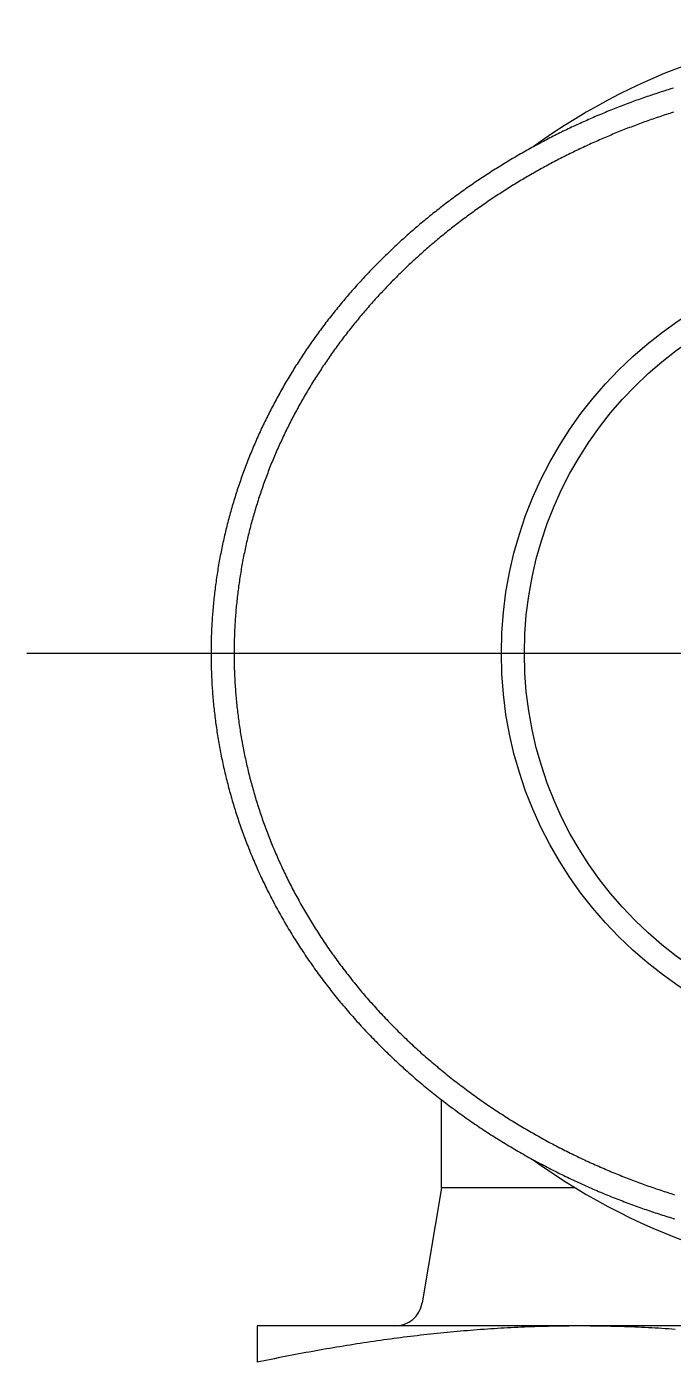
# Model space of a CAD drawing. Extents: x -15.1 to 60.3, y -18.2 to 46.6.
# Drawn here: x 41.34 to 48.36, y 30.11 to 44.6 of the extents above; entities that cross this region are included whole.
import ezdxf

# ---------------------------------------------------------------- set-up
doc = ezdxf.new("R2010")
doc.units = 0
doc.linetypes.add('CENTER', pattern=[50.8, 31.75, -6.35, 6.35, -6.35])
doc.layers.get('0').update_dxf_attribs({"linetype": 'CONTINUOUS'})
doc.layers.add('CENTER', color=1, linetype='CENTER')

msp = doc.modelspace()

# ---------------------------------------------------------------- linework, layer by layer
at = {"color": 7, "linetype": 'CONTINUOUS'}
for p, q in [((45.841866, 32), (45.841866, 32.955186)), ((45.841866, 32), (45.633646, 30.75068)), ((47.292218, 32), (45.841866, 32)), ((57.841866, 30.5), (43.841866, 30.5)), ((43.841866, 30.5), (43.841866, 30.105855))]:
    msp.add_line(p, q, dxfattribs=at)
at = {"color": 7}
for points in [[(48.3603, 43.9339, 0), (48.3411, 43.928, 0), (48.3219, 43.9221, 0), (48.3028, 43.9162, 0), (48.2836, 43.9102, 0), (48.2645, 43.9041, 0), (48.2453, 43.898, 0), (48.2262, 43.8919, 0), (48.2071, 43.8857, 0), (48.188, 43.8795, 0), (48.169, 43.8732, 0), (48.1499, 43.8669, 0), (48.1309, 43.8605, 0), (48.1118, 43.8541, 0), (48.0928, 43.8476, 0), (48.0738, 43.8411, 0), (48.0549, 43.8345, 0), (48.0359, 43.8279, 0), (48.0169, 43.8213, 0), (47.998, 43.8146, 0), (47.9791, 43.8078, 0), (47.9602, 43.8011, 0), (47.9413, 43.7942, 0), (47.9224, 43.7873, 0), (47.9035, 43.7804, 0), (47.8847, 43.7734, 0), (47.8659, 43.7664, 0), (47.8471, 43.7593, 0), (47.8283, 43.7522, 0), (47.8095, 43.745, 0), (47.7907, 43.7378, 0), (47.772, 43.7306, 0), (47.7533, 43.7233, 0), (47.7346, 43.7159, 0), (47.7159, 43.7085, 0), (47.6972, 43.7011, 0), (47.6785, 43.6936, 0), (47.6599, 43.686, 0), (47.6413, 43.6784, 0), (47.6227, 43.6708, 0), (47.6041, 43.6631, 0), (47.5855, 43.6554, 0), (47.567, 43.6476, 0), (47.5484, 43.6398, 0), (47.5299, 43.6319, 0), (47.5114, 43.624, 0), (47.493, 43.616, 0), (47.4745, 43.608, 0), (47.4561, 43.6, 0), (47.4376, 43.5919, 0), (47.4192, 43.5837, 0), (47.4009, 43.5755, 0), (47.3825, 43.5673, 0), (47.3642, 43.559, 0), (47.3458, 43.5506, 0), (47.3275, 43.5423, 0), (47.3093, 43.5338, 0), (47.291, 43.5253, 0), (47.2727, 43.5168, 0), (47.2545, 43.5082, 0), (47.2363, 43.4996, 0), (47.2181, 43.491, 0), (47.2, 43.4822, 0), (47.1818, 43.4735, 0), (47.1637, 43.4647, 0), (47.1456, 43.4558, 0), (47.1275, 43.4469, 0), (47.1095, 43.438, 0), (47.0915, 43.429, 0), (47.0734, 43.4199, 0), (47.0555, 43.4108, 0), (47.0375, 43.4017, 0), (47.0195, 43.3925, 0), (47.0016, 43.3833, 0), (46.9837, 43.374, 0), (46.9658, 43.3647, 0), (46.948, 43.3553, 0), (46.9301, 43.3459, 0), (46.9123, 43.3364, 0), (46.8945, 43.3269, 0), (46.8768, 43.3173, 0), (46.859, 43.3077, 0), (46.8413, 43.2981, 0), (46.8236, 43.2884, 0), (46.8059, 43.2786, 0), (46.7883, 43.2688, 0), (46.7706, 43.259, 0), (46.753, 43.2491, 0), (46.7354, 43.2391, 0), (46.7179, 43.2292, 0), (46.7004, 43.2191, 0), (46.6829, 43.209, 0), (46.6654, 43.1989, 0), (46.6479, 43.1887, 0), (46.6305, 43.1785, 0), (46.6131, 43.1683, 0), (46.5957, 43.1579, 0), (46.5784, 43.1476, 0), (46.561, 43.1372, 0), (46.5437, 43.1267, 0), (46.5265, 43.1162, 0), (46.5092, 43.1057, 0), (46.492, 43.0951, 0), (46.4748, 43.0844, 0), (46.4577, 43.0738, 0), (46.4405, 43.063, 0), (46.4234, 43.0523, 0), (46.4064, 43.0414, 0), (46.3893, 43.0306, 0), (46.3723, 43.0196, 0), (46.3553, 43.0087, 0), (46.3383, 42.9977, 0), (46.3214, 42.9866, 0), (46.3045, 42.9755, 0), (46.2876, 42.9644, 0), (46.2708, 42.9532, 0), (46.254, 42.9419, 0), (46.2372, 42.9307, 0), (46.2204, 42.9193, 0), (46.2037, 42.908, 0), (46.187, 42.8965, 0), (46.1703, 42.8851, 0), (46.1537, 42.8736, 0), (46.1371, 42.862, 0), (46.1205, 42.8504, 0), (46.104, 42.8388, 0), (46.0875, 42.8271, 0), (46.071, 42.8153, 0), (46.0546, 42.8036, 0), (46.0382, 42.7917, 0), (46.0218, 42.7799, 0), (46.0054, 42.7679, 0), (45.9891, 42.756, 0), (45.9729, 42.744, 0), (45.9566, 42.7319, 0), (45.9404, 42.7198, 0), (45.9242, 42.7077, 0), (45.9081, 42.6955, 0), (45.8919, 42.6833, 0), (45.8759, 42.671, 0), (45.8598, 42.6587, 0), (45.8438, 42.6463, 0), (45.8278, 42.6339, 0), (45.8119, 42.6214, 0), (45.796, 42.6089, 0), (45.7801, 42.5964, 0), (45.7643, 42.5838, 0), (45.7485, 42.5712, 0), (45.7327, 42.5585, 0), (45.717, 42.5458, 0), (45.7013, 42.533, 0), (45.6856, 42.5202, 0), (45.67, 42.5073, 0), (45.6544, 42.4944, 0), (45.6389, 42.4815, 0), (45.6233, 42.4685, 0), (45.6079, 42.4555, 0), (45.5924, 42.4424, 0), (45.577, 42.4293, 0), (45.5617, 42.4161, 0), (45.5463, 42.4029, 0), (45.531, 42.3897, 0), (45.5158, 42.3764, 0), (45.5006, 42.363, 0), (45.4854, 42.3497, 0), (45.4703, 42.3362, 0), (45.4552, 42.3228, 0), (45.4401, 42.3093, 0), (45.4251, 42.2957, 0), (45.4101, 42.2821, 0), (45.3952, 42.2685, 0), (45.3803, 42.2548, 0), (45.3654, 42.2411, 0), (45.3506, 42.2273, 0), (45.3358, 42.2135, 0), (45.3211, 42.1996, 0), (45.3064, 42.1857, 0), (45.2917, 42.1718, 0), (45.2771, 42.1578, 0), (45.2625, 42.1438, 0), (45.248, 42.1297, 0), (45.2335, 42.1156, 0), (45.219, 42.1015, 0), (45.2046, 42.0873, 0), (45.1902, 42.073, 0), (45.1759, 42.0587, 0), (45.1616, 42.0444, 0), (45.1473, 42.03, 0), (45.1331, 42.0156, 0), (45.119, 42.0012, 0), (45.1049, 41.9867, 0), (45.0908, 41.9722, 0), (45.0767, 41.9576, 0), (45.0627, 41.943, 0), (45.0488, 41.9283, 0), (45.0349, 41.9136, 0), (45.021, 41.8989, 0), (45.0072, 41.8841, 0), (44.9934, 41.8693, 0), (44.9797, 41.8544, 0), (44.966, 41.8395, 0), (44.9524, 41.8245, 0), (44.9388, 41.8095, 0), (44.9252, 41.7945, 0), (44.9117, 41.7794, 0), (44.8982, 41.7643, 0), (44.8848, 41.7491, 0), (44.8714, 41.7339, 0), (44.8581, 41.7187, 0), (44.8448, 41.7034, 0), (44.8316, 41.6881, 0), (44.8184, 41.6727, 0), (44.8052, 41.6573, 0), (44.7921, 41.6419, 0), (44.7791, 41.6264, 0), (44.7661, 41.6109, 0), (44.7531, 41.5953, 0), (44.7402, 41.5797, 0), (44.7273, 41.564, 0), (44.7145, 41.5483, 0), (44.7017, 41.5326, 0), (44.689, 41.5168, 0), (44.6763, 41.501, 0), (44.6637, 41.4852, 0), (44.6511, 41.4693, 0), (44.6386, 41.4533, 0), (44.6261, 41.4374, 0), (44.6137, 41.4213, 0), (44.6013, 41.4053, 0), (44.5889, 41.3892, 0), (44.5766, 41.373, 0), (44.5644, 41.3569, 0), (44.5522, 41.3407, 0), (44.5401, 41.3244, 0), (44.528, 41.3081, 0), (44.5159, 41.2918, 0), (44.5039, 41.2754, 0), (44.492, 41.259, 0), (44.4801, 41.2425, 0), (44.4682, 41.226, 0), (44.4564, 41.2094, 0), (44.4447, 41.1929, 0), (44.433, 41.1762, 0), (44.4213, 41.1596, 0), (44.4098, 41.1429, 0), (44.3982, 41.1261, 0), (44.3867, 41.1093, 0), (44.3753, 41.0925, 0), (44.3639, 41.0756, 0), (44.3525, 41.0587, 0), (44.3413, 41.0418, 0), (44.33, 41.0248, 0), (44.3189, 41.0078, 0), (44.3077, 40.9907, 0), (44.2967, 40.9736, 0), (44.2856, 40.9565, 0), (44.2747, 40.9393, 0), (44.2638, 40.9221, 0), (44.2529, 40.9049, 0), (44.2421, 40.8876, 0), (44.2313, 40.8703, 0), (44.2207, 40.8529, 0), (44.21, 40.8355, 0), (44.1994, 40.8181, 0), (44.1889, 40.8006, 0), (44.1784, 40.7831, 0), (44.168, 40.7655, 0), (44.1576, 40.748, 0), (44.1473, 40.7303, 0), (44.1371, 40.7127, 0), (44.1269, 40.695, 0), (44.1168, 40.6773, 0), (44.1067, 40.6595, 0), (44.0967, 40.6417, 0), (44.0867, 40.6239, 0), (44.0768, 40.606, 0), (44.0669, 40.5881, 0), (44.0572, 40.5702, 0), (44.0474, 40.5522, 0), (44.0377, 40.5342, 0), (44.0281, 40.5162, 0), (44.0186, 40.4981, 0), (44.0091, 40.48, 0), (43.9996, 40.4619, 0), (43.9903, 40.4437, 0), (43.9809, 40.4255, 0), (43.9717, 40.4073, 0), (43.9625, 40.389, 0), (43.9534, 40.3707, 0), (43.9443, 40.3523, 0), (43.9353, 40.334, 0), (43.9263, 40.3156, 0), (43.9174, 40.2971, 0), (43.9086, 40.2787, 0), (43.8998, 40.2602, 0), (43.8911, 40.2416, 0), (43.8825, 40.2231, 0), (43.8739, 40.2045, 0), (43.8654, 40.1858, 0), (43.8569, 40.1672, 0), (43.8485, 40.1485, 0), (43.8402, 40.1298, 0), (43.8319, 40.111, 0), (43.8237, 40.0923, 0), (43.8156, 40.0735, 0), (43.8075, 40.0546, 0), (43.7995, 40.0358, 0), (43.7916, 40.0169, 0), (43.7837, 39.9979, 0), (43.7759, 39.979, 0), (43.7681, 39.96, 0), (43.7604, 39.941, 0), (43.7528, 39.922, 0), (43.7453, 39.9029, 0), (43.7378, 39.8838, 0), (43.7304, 39.8647, 0), (43.723, 39.8456, 0), (43.7157, 39.8264, 0), (43.7085, 39.8072, 0), (43.7013, 39.788, 0), (43.6942, 39.7688, 0), (43.6872, 39.7495, 0), (43.6803, 39.7302, 0), (43.6734, 39.7109, 0), (43.6666, 39.6916, 0), (43.6598, 39.6722, 0), (43.6531, 39.6529, 0), (43.6465, 39.6334, 0), (43.6399, 39.614, 0), (43.6335, 39.5946, 0), (43.627, 39.5751, 0), (43.6207, 39.5556, 0), (43.6144, 39.5361, 0), (43.6082, 39.5165, 0), (43.6021, 39.497, 0), (43.596, 39.4774, 0), (43.59, 39.4578, 0), (43.5841, 39.4382, 0), (43.5782, 39.4185, 0), (43.5724, 39.3989, 0), (43.5667, 39.3792, 0), (43.561, 39.3595, 0), (43.5554, 39.3398, 0), (43.5499, 39.32, 0), (43.5444, 39.3003, 0), (43.5391, 39.2805, 0), (43.5338, 39.2607, 0), (43.5285, 39.2409, 0), (43.5233, 39.2211, 0), (43.5183, 39.2012, 0), (43.5132, 39.1814, 0), (43.5083, 39.1615, 0), (43.5034, 39.1416, 0), (43.4986, 39.1217, 0), (43.4938, 39.1017, 0), (43.4892, 39.0818, 0), (43.4846, 39.0618, 0), (43.48, 39.0418, 0), (43.4756, 39.0219, 0), (43.4712, 39.0018, 0), (43.4669, 38.9818, 0), (43.4626, 38.9618, 0), (43.4585, 38.9417, 0), (43.4544, 38.9217, 0), (43.4504, 38.9016, 0), (43.4464, 38.8815, 0), (43.4425, 38.8614, 0), (43.4387, 38.8413, 0), (43.435, 38.8212, 0), (43.4313, 38.8011, 0), (43.4278, 38.7809, 0), (43.4243, 38.7608, 0), (43.4208, 38.7406, 0), (43.4174, 38.7204, 0), (43.4142, 38.7002, 0), (43.4109, 38.68, 0), (43.4078, 38.6598, 0), (43.4047, 38.6396, 0), (43.4017, 38.6194, 0), (43.3988, 38.5991, 0), (43.3959, 38.5789, 0), (43.3932, 38.5586, 0), (43.3904, 38.5384, 0), (43.3878, 38.5181, 0), (43.3852, 38.4978, 0), (43.3828, 38.4775, 0), (43.3803, 38.4572, 0), (43.378, 38.4369, 0), (43.3757, 38.4166, 0), (43.3735, 38.3963, 0), (43.3714, 38.376, 0), (43.3694, 38.3556, 0), (43.3674, 38.3353, 0), (43.3655, 38.315, 0), (43.3637, 38.2946, 0), (43.3619, 38.2743, 0), (43.3602, 38.2539, 0), (43.3586, 38.2335, 0), (43.3571, 38.2132, 0), (43.3556, 38.1928, 0), (43.3542, 38.1724, 0), (43.3529, 38.152, 0), (43.3517, 38.1317, 0), (43.3505, 38.1113, 0), (43.3494, 38.0909, 0), (43.3484, 38.0705, 0), (43.3475, 38.0501, 0), (43.3466, 38.0297, 0), (43.3458, 38.0093, 0), (43.3451, 37.9889, 0), (43.3444, 37.9685, 0), (43.3438, 37.948, 0), (43.3433, 37.9276, 0), (43.3429, 37.9072, 0), (43.3426, 37.8868, 0), (43.3423, 37.8664, 0), (43.3421, 37.846, 0), (43.3419, 37.8255, 0), (43.3419, 37.8051, 0), (43.3419, 37.7847, 0), (43.342, 37.7643, 0), (43.3421, 37.7439, 0), (43.3424, 37.7235, 0), (43.3427, 37.703, 0), (43.3431, 37.6826, 0), (43.3436, 37.6622, 0), (43.3441, 37.6418, 0), (43.3447, 37.6214, 0), (43.3454, 37.601, 0), (43.3461, 37.5806, 0), (43.347, 37.5602, 0), (43.3479, 37.5398, 0), (43.3489, 37.5194, 0), (43.3499, 37.4989, 0), (43.351, 37.4785, 0), (43.3522, 37.4581, 0), (43.3535, 37.4377, 0), (43.3549, 37.4173, 0), (43.3563, 37.3969, 0), (43.3578, 37.3765, 0), (43.3594, 37.3561, 0), (43.361, 37.3358, 0), (43.3627, 37.3154, 0), (43.3645, 37.295, 0), (43.3664, 37.2746, 0), (43.3683, 37.2542, 0), (43.3704, 37.2338, 0), (43.3724, 37.2135, 0), (43.3746, 37.1931, 0), (43.3769, 37.1727, 0), (43.3792, 37.1523, 0), (43.3816, 37.132, 0), (43.384, 37.1116, 0), (43.3866, 37.0913, 0), (43.3892, 37.0709, 0), (43.3919, 37.0506, 0), (43.3946, 37.0302, 0), (43.3975, 37.0099, 0), (43.4004, 36.9895, 0), (43.4034, 36.9692, 0), (43.4064, 36.9489, 0), (43.4096, 36.9285, 0), (43.4128, 36.9082, 0), (43.4161, 36.8879, 0), (43.4194, 36.8676, 0), (43.4228, 36.8473, 0), (43.4264, 36.827, 0), (43.4299, 36.8067, 0), (43.4336, 36.7864, 0), (43.4373, 36.7661, 0), (43.4411, 36.7458, 0), (43.445, 36.7255, 0), (43.449, 36.7053, 0), (43.453, 36.685, 0), (43.4571, 36.6647, 0), (43.4613, 36.6445, 0), (43.4656, 36.6242, 0), (43.4699, 36.604, 0), (43.4743, 36.5838, 0), (43.4788, 36.5635, 0), (43.4834, 36.5433, 0), (43.488, 36.5231, 0), (43.4927, 36.5029, 0), (43.4975, 36.4827, 0), (43.5024, 36.4625, 0), (43.5073, 36.4423, 0), (43.5123, 36.4221, 0), (43.5174, 36.402, 0), (43.5226, 36.3818, 0), (43.5278, 36.3616, 0), (43.5331, 36.3415, 0), (43.5385, 36.3214, 0), (43.544, 36.3012, 0), (43.5495, 36.2811, 0), (43.5551, 36.261, 0), (43.5608, 36.2409, 0), (43.5666, 36.2208, 0), (43.5724, 36.2007, 0), (43.5784, 36.1806, 0), (43.5844, 36.1605, 0), (43.5904, 36.1405, 0), (43.5966, 36.1204, 0), (43.6028, 36.1004, 0), (43.6091, 36.0803, 0), (43.6155, 36.0603, 0), (43.6219, 36.0403, 0), (43.6285, 36.0203, 0), (43.6351, 36.0003, 0), (43.6417, 35.9803, 0), (43.6485, 35.9604, 0), (43.6553, 35.9404, 0), (43.6623, 35.9205, 0), (43.6692, 35.9005, 0), (43.6763, 35.8806, 0), (43.6834, 35.8607, 0), (43.6907, 35.8408, 0), (43.698, 35.8209, 0), (43.7053, 35.801, 0), (43.7128, 35.7812, 0), (43.7203, 35.7613, 0), (43.7279, 35.7415, 0), (43.7356, 35.7217, 0), (43.7433, 35.7019, 0), (43.7512, 35.6821, 0), (43.7591, 35.6623, 0), (43.7671, 35.6425, 0), (43.7751, 35.6228, 0), (43.7833, 35.603, 0), (43.7915, 35.5833, 0), (43.7998, 35.5636, 0), (43.8081, 35.5439, 0), (43.8166, 35.5242, 0), (43.8251, 35.5045, 0), (43.8337, 35.4849, 0), (43.8424, 35.4652, 0), (43.8511, 35.4456, 0), (43.86, 35.426, 0), (43.8689, 35.4064, 0), (43.8779, 35.3868, 0), (43.8869, 35.3673, 0), (43.8961, 35.3477, 0), (43.9053, 35.3282, 0), (43.9146, 35.3087, 0), (43.924, 35.2892, 0), (43.9334, 35.2698, 0), (43.943, 35.2503, 0), (43.9526, 35.2309, 0), (43.9623, 35.2114, 0), (43.972, 35.192, 0), (43.9819, 35.1726, 0), (43.9918, 35.1533, 0), (44.0018, 35.1339, 0), (44.0119, 35.1146, 0), (44.022, 35.0953, 0), (44.0323, 35.076, 0), (44.0426, 35.0567, 0), (44.053, 35.0374, 0), (44.0634, 35.0182, 0), (44.074, 34.999, 0), (44.0846, 34.9798, 0), (44.0953, 34.9606, 0), (44.1061, 34.9414, 0), (44.117, 34.9223, 0), (44.1279, 34.9031, 0), (44.139, 34.884, 0), (44.1501, 34.8649, 0), (44.1612, 34.8459, 0), (44.1725, 34.8268, 0), (44.1838, 34.8078, 0), (44.1952, 34.7888, 0), (44.2067, 34.7699, 0), (44.2183, 34.7509, 0), (44.23, 34.732, 0), (44.2417, 34.7131, 0), (44.2535, 34.6942, 0), (44.2654, 34.6753, 0), (44.2773, 34.6565, 0), (44.2894, 34.6377, 0), (44.3015, 34.6189, 0), (44.3137, 34.6002, 0), (44.3259, 34.5815, 0), (44.3383, 34.5628, 0), (44.3507, 34.5441, 0), (44.3632, 34.5254, 0), (44.3758, 34.5068, 0), (44.3884, 34.4882, 0), (44.4012, 34.4697, 0), (44.414, 34.4511, 0), (44.4269, 34.4326, 0), (44.4398, 34.4141, 0), (44.4529, 34.3957, 0), (44.466, 34.3773, 0), (44.4792, 34.3589, 0), (44.4924, 34.3405, 0), (44.5058, 34.3222, 0), (44.5192, 34.3039, 0), (44.5327, 34.2856, 0), (44.5462, 34.2674, 0), (44.5599, 34.2492, 0), (44.5736, 34.231, 0), (44.5874, 34.2129, 0), (44.6013, 34.1948, 0), (44.6152, 34.1767, 0), (44.6292, 34.1587, 0), (44.6433, 34.1407, 0), (44.6575, 34.1227, 0), (44.6717, 34.1048, 0), (44.6861, 34.0869, 0), (44.7005, 34.069, 0), (44.7149, 34.0512, 0), (44.7295, 34.0334, 0), (44.7441, 34.0156, 0), (44.7588, 33.9979, 0), (44.7736, 33.9802, 0), (44.7884, 33.9626, 0), (44.8033, 33.945, 0), (44.8183, 33.9274, 0), (44.8333, 33.9099, 0), (44.8485, 33.8924, 0), (44.8636, 33.875, 0), (44.8789, 33.8576, 0), (44.8942, 33.8403, 0), (44.9096, 33.823, 0), (44.9251, 33.8057, 0), (44.9406, 33.7885, 0), (44.9562, 33.7714, 0), (44.9719, 33.7542, 0), (44.9876, 33.7372, 0), (45.0034, 33.7201, 0), (45.0193, 33.7032, 0), (45.0352, 33.6862, 0), (45.0512, 33.6693, 0), (45.0673, 33.6525, 0), (45.0834, 33.6357, 0), (45.0996, 33.619, 0), (45.1158, 33.6023, 0), (45.1321, 33.5856, 0), (45.1485, 33.569, 0), (45.1649, 33.5525, 0), (45.1814, 33.536, 0), (45.198, 33.5196, 0), (45.2146, 33.5032, 0), (45.2312, 33.4868, 0), (45.248, 33.4705, 0), (45.2647, 33.4543, 0), (45.2816, 33.4381, 0), (45.2985, 33.422, 0), (45.3154, 33.4059, 0), (45.3325, 33.3899, 0), (45.3495, 33.3739, 0), (45.3667, 33.358, 0), (45.3838, 33.3421, 0), (45.4011, 33.3263, 0), (45.4184, 33.3106, 0), (45.4357, 33.2949, 0), (45.4531, 33.2792, 0), (45.4705, 33.2637, 0), (45.488, 33.2481, 0), (45.5056, 33.2327, 0), (45.5232, 33.2173, 0), (45.5409, 33.2019, 0), (45.5586, 33.1866, 0), (45.5763, 33.1714, 0), (45.5941, 33.1562, 0), (45.612, 33.1411, 0), (45.6299, 33.1261, 0), (45.6478, 33.1111, 0), (45.6658, 33.0961, 0), (45.6839, 33.0813, 0), (45.7019, 33.0664, 0), (45.7201, 33.0517, 0), (45.7383, 33.037, 0), (45.7565, 33.0224, 0), (45.7748, 33.0078, 0), (45.7931, 32.9933, 0), (45.8114, 32.9789, 0), (45.8298, 32.9645, 0), (45.8483, 32.9502, 0), (45.8668, 32.936, 0), (45.8853, 32.9218, 0), (45.9039, 32.9077, 0), (45.9225, 32.8937, 0), (45.9411, 32.8797, 0), (45.9598, 32.8658, 0), (45.9785, 32.8519, 0), (45.9972, 32.8381, 0), (46.016, 32.8244, 0), (46.0349, 32.8107, 0), (46.0537, 32.7971, 0), (46.0726, 32.7836, 0), (46.0916, 32.7701, 0), (46.1105, 32.7567, 0), (46.1295, 32.7434, 0), (46.1486, 32.7301, 0), (46.1676, 32.7169, 0), (46.1867, 32.7038, 0), (46.2058, 32.6907, 0), (46.225, 32.6777, 0), (46.2442, 32.6648, 0), (46.2634, 32.6519, 0), (46.2826, 32.6391, 0), (46.3019, 32.6263, 0), (46.3212, 32.6137, 0), (46.3405, 32.601, 0), (46.3599, 32.5885, 0), (46.3792, 32.576, 0), (46.3986, 32.5636, 0), (46.4181, 32.5513, 0), (46.4375, 32.539, 0), (46.457, 32.5268, 0), (46.4765, 32.5147, 0), (46.496, 32.5026, 0), (46.5156, 32.4906, 0), (46.5351, 32.4786, 0), (46.5547, 32.4668, 0), (46.5743, 32.455, 0), (46.5939, 32.4432, 0), (46.6136, 32.4316, 0), (46.6332, 32.42, 0), (46.6529, 32.4084, 0), (46.6726, 32.397, 0), (46.6923, 32.3856, 0), (46.712, 32.3743, 0), (46.7318, 32.363, 0), (46.7515, 32.3518, 0), (46.7713, 32.3407, 0), (46.7911, 32.3296, 0), (46.8109, 32.3187, 0), (46.8307, 32.3078, 0), (46.8505, 32.2969, 0), (46.8703, 32.2861, 0), (46.8902, 32.2754, 0), (46.91, 32.2648, 0), (46.9299, 32.2543, 0), (46.9498, 32.2438, 0), (46.9696, 32.2333, 0), (46.9895, 32.223, 0), (47.0094, 32.2127, 0), (47.0293, 32.2025, 0), (47.0492, 32.1923, 0), (47.0692, 32.1823, 0), (47.0891, 32.1722, 0), (47.109, 32.1623, 0), (47.1289, 32.1524, 0), (47.1489, 32.1426, 0), (47.1688, 32.1329, 0), (47.1887, 32.1232, 0), (47.2087, 32.1136, 0), (47.2286, 32.1041, 0), (47.2486, 32.0946, 0), (47.2685, 32.0852, 0), (47.2885, 32.0759, 0), (47.3084, 32.0666, 0), (47.3284, 32.0574, 0), (47.3483, 32.0483, 0), (47.3683, 32.0392, 0), (47.3882, 32.0302, 0), (47.4082, 32.0213, 0), (47.4281, 32.0124, 0), (47.4481, 32.0036, 0), (47.468, 31.9949, 0), (47.488, 31.9862, 0), (47.5079, 31.9776, 0), (47.5278, 31.9691, 0), (47.5478, 31.9606, 0), (47.5677, 31.9522, 0), (47.5876, 31.9438, 0), (47.6075, 31.9355, 0), (47.6274, 31.9273, 0), (47.6473, 31.9192, 0), (47.6672, 31.9111, 0), (47.6871, 31.9031, 0), (47.707, 31.8951, 0), (47.7269, 31.8872, 0), (47.7468, 31.8794, 0), (47.7666, 31.8716, 0), (47.7865, 31.8639, 0), (47.8063, 31.8563, 0), (47.8261, 31.8487, 0), (47.8459, 31.8412, 0), (47.8657, 31.8337, 0), (47.8855, 31.8263, 0), (47.9053, 31.819, 0), (47.9251, 31.8117, 0), (47.9448, 31.8045, 0), (47.9646, 31.7974, 0), (47.9843, 31.7903, 0), (48.004, 31.7833, 0), (48.0237, 31.7763, 0), (48.0434, 31.7694, 0), (48.0631, 31.7626, 0), (48.0827, 31.7558, 0), (48.1024, 31.7491, 0), (48.122, 31.7425, 0), (48.1416, 31.7359, 0), (48.1612, 31.7294, 0), (48.1808, 31.7229, 0), (48.2003, 31.7165, 0), (48.2199, 31.7102, 0), (48.2394, 31.7039, 0), (48.2589, 31.6976, 0), (48.2784, 31.6915, 0), (48.2978, 31.6854, 0), (48.3172, 31.6793, 0), (48.3366, 31.6734, 0), (48.356, 31.6674, 0), (48.3754, 31.6616, 0)], [(48.3586, 43.6717, 0), (48.34, 43.6658, 0), (48.3215, 43.6599, 0), (48.3029, 43.654, 0), (48.2844, 43.648, 0), (48.2659, 43.6419, 0), (48.2474, 43.6358, 0), (48.229, 43.6297, 0), (48.2105, 43.6235, 0), (48.192, 43.6173, 0), (48.1736, 43.611, 0), (48.1552, 43.6047, 0), (48.1368, 43.5984, 0), (48.1184, 43.592, 0), (48.1, 43.5855, 0), (48.0817, 43.579, 0), (48.0633, 43.5725, 0), (48.045, 43.5659, 0), (48.0267, 43.5593, 0), (48.0084, 43.5526, 0), (47.9901, 43.5459, 0), (47.9718, 43.5391, 0), (47.9536, 43.5323, 0), (47.9354, 43.5254, 0), (47.9171, 43.5185, 0), (47.8989, 43.5116, 0), (47.8808, 43.5046, 0), (47.8626, 43.4976, 0), (47.8444, 43.4905, 0), (47.8263, 43.4833, 0), (47.8082, 43.4762, 0), (47.7901, 43.469, 0), (47.772, 43.4617, 0), (47.754, 43.4544, 0), (47.7359, 43.447, 0), (47.7179, 43.4396, 0), (47.6999, 43.4322, 0), (47.6819, 43.4247, 0), (47.6639, 43.4172, 0), (47.646, 43.4096, 0), (47.628, 43.402, 0), (47.6101, 43.3943, 0), (47.5922, 43.3866, 0), (47.5743, 43.3788, 0), (47.5565, 43.371, 0), (47.5386, 43.3632, 0), (47.5208, 43.3553, 0), (47.503, 43.3473, 0), (47.4852, 43.3393, 0), (47.4674, 43.3313, 0), (47.4497, 43.3232, 0), (47.432, 43.3151, 0), (47.4142, 43.3069, 0), (47.3966, 43.2987, 0), (47.3789, 43.2905, 0), (47.3612, 43.2822, 0), (47.3436, 43.2738, 0), (47.326, 43.2654, 0), (47.3084, 43.257, 0), (47.2909, 43.2485, 0), (47.2733, 43.24, 0), (47.2558, 43.2314, 0), (47.2383, 43.2228, 0), (47.2208, 43.2141, 0), (47.2033, 43.2054, 0), (47.1859, 43.1966, 0), (47.1685, 43.1878, 0), (47.1511, 43.179, 0), (47.1337, 43.1701, 0), (47.1164, 43.1612, 0), (47.099, 43.1522, 0), (47.0817, 43.1432, 0), (47.0644, 43.1341, 0), (47.0472, 43.125, 0), (47.0299, 43.1158, 0), (47.0127, 43.1066, 0), (46.9955, 43.0973, 0), (46.9783, 43.088, 0), (46.9612, 43.0787, 0), (46.9441, 43.0693, 0), (46.927, 43.0599, 0), (46.9099, 43.0504, 0), (46.8928, 43.0409, 0), (46.8758, 43.0313, 0), (46.8588, 43.0217, 0), (46.8418, 43.012, 0), (46.8248, 43.0023, 0), (46.8079, 42.9926, 0), (46.791, 42.9828, 0), (46.7741, 42.9729, 0), (46.7572, 42.963, 0), (46.7404, 42.9531, 0), (46.7236, 42.9431, 0), (46.7068, 42.9331, 0), (46.6901, 42.923, 0), (46.6733, 42.9129, 0), (46.6566, 42.9028, 0), (46.6399, 42.8926, 0), (46.6233, 42.8823, 0), (46.6067, 42.872, 0), (46.5901, 42.8617, 0), (46.5735, 42.8513, 0), (46.557, 42.8409, 0), (46.5405, 42.8304, 0), (46.524, 42.8199, 0), (46.5075, 42.8094, 0), (46.4911, 42.7988, 0), (46.4747, 42.7881, 0), (46.4583, 42.7775, 0), (46.442, 42.7667, 0), (46.4257, 42.756, 0), (46.4094, 42.7451, 0), (46.3931, 42.7343, 0), (46.3769, 42.7234, 0), (46.3607, 42.7124, 0), (46.3446, 42.7014, 0), (46.3284, 42.6904, 0), (46.3123, 42.6793, 0), (46.2963, 42.6682, 0), (46.2802, 42.657, 0), (46.2642, 42.6458, 0), (46.2482, 42.6346, 0), (46.2323, 42.6233, 0), (46.2164, 42.6119, 0), (46.2005, 42.6005, 0), (46.1846, 42.5891, 0), (46.1688, 42.5776, 0), (46.153, 42.5661, 0), (46.1373, 42.5546, 0), (46.1215, 42.543, 0), (46.1058, 42.5313, 0), (46.0902, 42.5197, 0), (46.0745, 42.5079, 0), (46.059, 42.4962, 0), (46.0434, 42.4843, 0), (46.0279, 42.4725, 0), (46.0124, 42.4606, 0), (45.9969, 42.4487, 0), (45.9815, 42.4367, 0), (45.9661, 42.4246, 0), (45.9507, 42.4126, 0), (45.9354, 42.4005, 0), (45.9201, 42.3883, 0), (45.9049, 42.3761, 0), (45.8896, 42.3639, 0), (45.8745, 42.3516, 0), (45.8593, 42.3393, 0), (45.8442, 42.3269, 0), (45.8291, 42.3145, 0), (45.8141, 42.3021, 0), (45.7991, 42.2896, 0), (45.7841, 42.277, 0), (45.7692, 42.2645, 0), (45.7543, 42.2519, 0), (45.7394, 42.2392, 0), (45.7246, 42.2265, 0), (45.7098, 42.2138, 0), (45.695, 42.201, 0), (45.6803, 42.1882, 0), (45.6657, 42.1753, 0), (45.651, 42.1624, 0), (45.6364, 42.1494, 0), (45.6219, 42.1364, 0), (45.6073, 42.1234, 0), (45.5929, 42.1103, 0), (45.5784, 42.0972, 0), (45.564, 42.0841, 0), (45.5496, 42.0709, 0), (45.5353, 42.0576, 0), (45.521, 42.0444, 0), (45.5068, 42.0311, 0), (45.4925, 42.0177, 0), (45.4784, 42.0043, 0), (45.4642, 41.9909, 0), (45.4501, 41.9774, 0), (45.4361, 41.9639, 0), (45.4221, 41.9503, 0), (45.4081, 41.9367, 0), (45.3942, 41.9231, 0), (45.3803, 41.9094, 0), (45.3664, 41.8957, 0), (45.3526, 41.8819, 0), (45.3388, 41.8681, 0), (45.3251, 41.8543, 0), (45.3114, 41.8404, 0), (45.2978, 41.8265, 0), (45.2842, 41.8125, 0), (45.2706, 41.7985, 0), (45.2571, 41.7844, 0), (45.2436, 41.7704, 0), (45.2302, 41.7562, 0), (45.2168, 41.7421, 0), (45.2034, 41.7279, 0), (45.1901, 41.7136, 0), (45.1768, 41.6994, 0), (45.1636, 41.685, 0), (45.1504, 41.6707, 0), (45.1373, 41.6563, 0), (45.1242, 41.6419, 0), (45.1111, 41.6274, 0), (45.0981, 41.6129, 0), (45.0852, 41.5983, 0), (45.0723, 41.5837, 0), (45.0594, 41.5691, 0), (45.0465, 41.5544, 0), (45.0338, 41.5397, 0), (45.021, 41.5249, 0), (45.0083, 41.5102, 0), (44.9957, 41.4953, 0), (44.9831, 41.4805, 0), (44.9705, 41.4656, 0), (44.958, 41.4506, 0), (44.9455, 41.4356, 0), (44.9331, 41.4206, 0), (44.9207, 41.4056, 0), (44.9084, 41.3905, 0), (44.8961, 41.3753, 0), (44.8838, 41.3602, 0), (44.8716, 41.3449, 0), (44.8595, 41.3297, 0), (44.8474, 41.3144, 0), (44.8353, 41.2991, 0), (44.8233, 41.2837, 0), (44.8114, 41.2683, 0), (44.7994, 41.2529, 0), (44.7876, 41.2374, 0), (44.7758, 41.2219, 0), (44.764, 41.2063, 0), (44.7523, 41.1907, 0), (44.7406, 41.1751, 0), (44.729, 41.1594, 0), (44.7174, 41.1437, 0), (44.7058, 41.128, 0), (44.6944, 41.1122, 0), (44.6829, 41.0964, 0), (44.6715, 41.0805, 0), (44.6602, 41.0646, 0), (44.6489, 41.0487, 0), (44.6377, 41.0327, 0), (44.6265, 41.0167, 0), (44.6153, 41.0006, 0), (44.6042, 40.9845, 0), (44.5932, 40.9684, 0), (44.5822, 40.9522, 0), (44.5713, 40.936, 0), (44.5604, 40.9198, 0), (44.5495, 40.9035, 0), (44.5388, 40.8872, 0), (44.528, 40.8709, 0), (44.5173, 40.8545, 0), (44.5067, 40.8381, 0), (44.4961, 40.8216, 0), (44.4856, 40.8051, 0), (44.4751, 40.7886, 0), (44.4647, 40.772, 0), (44.4543, 40.7554, 0), (44.444, 40.7388, 0), (44.4337, 40.7221, 0), (44.4235, 40.7054, 0), (44.4133, 40.6887, 0), (44.4032, 40.6719, 0), (44.3932, 40.6551, 0), (44.3832, 40.6383, 0), (44.3732, 40.6214, 0), (44.3633, 40.6045, 0), (44.3535, 40.5875, 0), (44.3437, 40.5706, 0), (44.334, 40.5536, 0), (44.3243, 40.5365, 0), (44.3147, 40.5194, 0), (44.3051, 40.5023, 0), (44.2956, 40.4852, 0), (44.2862, 40.468, 0), (44.2768, 40.4508, 0), (44.2675, 40.4336, 0), (44.2582, 40.4163, 0), (44.249, 40.399, 0), (44.2398, 40.3817, 0), (44.2307, 40.3643, 0), (44.2216, 40.3469, 0), (44.2126, 40.3295, 0), (44.2037, 40.312, 0), (44.1948, 40.2945, 0), (44.186, 40.277, 0), (44.1772, 40.2594, 0), (44.1685, 40.2419, 0), (44.1599, 40.2242, 0), (44.1513, 40.2066, 0), (44.1428, 40.1889, 0), (44.1343, 40.1712, 0), (44.1259, 40.1535, 0), (44.1176, 40.1357, 0), (44.1093, 40.1179, 0), (44.1011, 40.1001, 0), (44.0929, 40.0823, 0), (44.0848, 40.0644, 0), (44.0767, 40.0465, 0), (44.0688, 40.0285, 0), (44.0608, 40.0106, 0), (44.053, 39.9926, 0), (44.0452, 39.9745, 0), (44.0374, 39.9565, 0), (44.0298, 39.9384, 0), (44.0222, 39.9203, 0), (44.0146, 39.9022, 0), (44.0071, 39.884, 0), (43.9997, 39.8659, 0), (43.9923, 39.8477, 0), (43.9851, 39.8294, 0), (43.9778, 39.8112, 0), (43.9706, 39.7929, 0), (43.9635, 39.7746, 0), (43.9565, 39.7563, 0), (43.9495, 39.7379, 0), (43.9426, 39.7195, 0), (43.9357, 39.7011, 0), (43.929, 39.6827, 0), (43.9222, 39.6643, 0), (43.9156, 39.6458, 0), (43.909, 39.6273, 0), (43.9024, 39.6088, 0), (43.896, 39.5903, 0), (43.8896, 39.5717, 0), (43.8832, 39.5531, 0), (43.877, 39.5345, 0), (43.8708, 39.5159, 0), (43.8646, 39.4973, 0), (43.8585, 39.4786, 0), (43.8525, 39.4599, 0), (43.8466, 39.4412, 0), (43.8407, 39.4225, 0), (43.8349, 39.4038, 0), (43.8292, 39.385, 0), (43.8235, 39.3662, 0), (43.8179, 39.3474, 0), (43.8123, 39.3286, 0), (43.8068, 39.3098, 0), (43.8014, 39.2909, 0), (43.7961, 39.2721, 0), (43.7908, 39.2532, 0), (43.7856, 39.2343, 0), (43.7804, 39.2154, 0), (43.7753, 39.1964, 0), (43.7703, 39.1775, 0), (43.7654, 39.1585, 0), (43.7605, 39.1395, 0), (43.7557, 39.1205, 0), (43.751, 39.1015, 0), (43.7463, 39.0825, 0), (43.7417, 39.0634, 0), (43.7371, 39.0443, 0), (43.7327, 39.0253, 0), (43.7283, 39.0062, 0), (43.724, 38.9871, 0), (43.7197, 38.9679, 0), (43.7155, 38.9488, 0), (43.7114, 38.9297, 0), (43.7073, 38.9105, 0), (43.7033, 38.8913, 0), (43.6994, 38.8722, 0), (43.6956, 38.853, 0), (43.6918, 38.8337, 0), (43.6881, 38.8145, 0), (43.6845, 38.7953, 0), (43.6809, 38.7761, 0), (43.6774, 38.7568, 0), (43.674, 38.7375, 0), (43.6706, 38.7183, 0), (43.6673, 38.699, 0), (43.6641, 38.6797, 0), (43.661, 38.6604, 0), (43.6579, 38.6411, 0), (43.6549, 38.6218, 0), (43.6519, 38.6024, 0), (43.6491, 38.5831, 0), (43.6463, 38.5637, 0), (43.6435, 38.5444, 0), (43.6409, 38.525, 0), (43.6383, 38.5057, 0), (43.6358, 38.4863, 0), (43.6333, 38.4669, 0), (43.6309, 38.4475, 0), (43.6286, 38.4281, 0), (43.6264, 38.4087, 0), (43.6242, 38.3893, 0), (43.6221, 38.3699, 0), (43.6201, 38.3504, 0), (43.6181, 38.331, 0), (43.6163, 38.3116, 0), (43.6144, 38.2921, 0), (43.6127, 38.2727, 0), (43.611, 38.2532, 0), (43.6094, 38.2338, 0), (43.6079, 38.2143, 0), (43.6064, 38.1948, 0), (43.605, 38.1754, 0), (43.6037, 38.1559, 0), (43.6024, 38.1364, 0), (43.6012, 38.1169, 0), (43.6001, 38.0975, 0), (43.5991, 38.078, 0), (43.5981, 38.0585, 0), (43.5972, 38.039, 0), (43.5964, 38.0195, 0), (43.5956, 38, 0), (43.5949, 37.9805, 0), (43.5943, 37.961, 0), (43.5937, 37.9415, 0), (43.5933, 37.922, 0), (43.5929, 37.9025, 0), (43.5925, 37.8829, 0), (43.5923, 37.8634, 0), (43.5921, 37.8439, 0), (43.5919, 37.8244, 0), (43.5919, 37.8049, 0), (43.5919, 37.7854, 0), (43.592, 37.7659, 0), (43.5921, 37.7464, 0), (43.5924, 37.7269, 0), (43.5927, 37.7073, 0), (43.593, 37.6878, 0), (43.5935, 37.6683, 0), (43.594, 37.6488, 0), (43.5946, 37.6293, 0), (43.5952, 37.6098, 0), (43.596, 37.5903, 0), (43.5967, 37.5708, 0), (43.5976, 37.5513, 0), (43.5985, 37.5318, 0), (43.5996, 37.5123, 0), (43.6006, 37.4928, 0), (43.6018, 37.4733, 0), (43.603, 37.4538, 0), (43.6043, 37.4343, 0), (43.6056, 37.4148, 0), (43.6071, 37.3953, 0), (43.6086, 37.3758, 0), (43.6102, 37.3563, 0), (43.6118, 37.3369, 0), (43.6135, 37.3174, 0), (43.6153, 37.2979, 0), (43.6172, 37.2784, 0), (43.6191, 37.2589, 0), (43.6211, 37.2394, 0), (43.6232, 37.22, 0), (43.6253, 37.2005, 0), (43.6275, 37.181, 0), (43.6298, 37.1616, 0), (43.6322, 37.1421, 0), (43.6346, 37.1226, 0), (43.6371, 37.1032, 0), (43.6396, 37.0837, 0), (43.6423, 37.0643, 0), (43.645, 37.0448, 0), (43.6478, 37.0254, 0), (43.6506, 37.006, 0), (43.6536, 36.9865, 0), (43.6566, 36.9671, 0), (43.6596, 36.9477, 0), (43.6628, 36.9282, 0), (43.666, 36.9088, 0), (43.6693, 36.8894, 0), (43.6726, 36.87, 0), (43.6761, 36.8506, 0), (43.6796, 36.8312, 0), (43.6831, 36.8118, 0), (43.6868, 36.7924, 0), (43.6905, 36.773, 0), (43.6943, 36.7536, 0), (43.6981, 36.7342, 0), (43.7021, 36.7149, 0), (43.7061, 36.6955, 0), (43.7101, 36.6761, 0), (43.7143, 36.6568, 0), (43.7185, 36.6374, 0), (43.7228, 36.6181, 0), (43.7271, 36.5987, 0), (43.7316, 36.5794, 0), (43.7361, 36.5601, 0), (43.7407, 36.5408, 0), (43.7453, 36.5214, 0), (43.75, 36.5021, 0), (43.7548, 36.4828, 0), (43.7597, 36.4635, 0), (43.7646, 36.4442, 0), (43.7696, 36.425, 0), (43.7747, 36.4057, 0), (43.7799, 36.3864, 0), (43.7851, 36.3672, 0), (43.7904, 36.3479, 0), (43.7958, 36.3287, 0), (43.8012, 36.3094, 0), (43.8068, 36.2902, 0), (43.8124, 36.271, 0), (43.818, 36.2517, 0), (43.8238, 36.2325, 0), (43.8296, 36.2133, 0), (43.8355, 36.1941, 0), (43.8414, 36.175, 0), (43.8474, 36.1558, 0), (43.8535, 36.1366, 0), (43.8597, 36.1175, 0), (43.866, 36.0983, 0), (43.8723, 36.0792, 0), (43.8787, 36.0601, 0), (43.8852, 36.0409, 0), (43.8917, 36.0218, 0), (43.8983, 36.0027, 0), (43.905, 35.9837, 0), (43.9118, 35.9646, 0), (43.9186, 35.9455, 0), (43.9255, 35.9265, 0), (43.9325, 35.9074, 0), (43.9396, 35.8884, 0), (43.9467, 35.8694, 0), (43.9539, 35.8504, 0), (43.9612, 35.8314, 0), (43.9685, 35.8124, 0), (43.976, 35.7934, 0), (43.9835, 35.7744, 0), (43.991, 35.7555, 0), (43.9987, 35.7366, 0), (44.0064, 35.7176, 0), (44.0142, 35.6987, 0), (44.0221, 35.6798, 0), (44.03, 35.6609, 0), (44.038, 35.6421, 0), (44.0461, 35.6232, 0), (44.0543, 35.6044, 0), (44.0626, 35.5855, 0), (44.0709, 35.5667, 0), (44.0793, 35.5479, 0), (44.0877, 35.5291, 0), (44.0963, 35.5103, 0), (44.1049, 35.4916, 0), (44.1136, 35.4728, 0), (44.1223, 35.4541, 0), (44.1312, 35.4354, 0), (44.1401, 35.4167, 0), (44.1491, 35.398, 0), (44.1581, 35.3793, 0), (44.1673, 35.3607, 0), (44.1765, 35.342, 0), (44.1858, 35.3234, 0), (44.1951, 35.3048, 0), (44.2046, 35.2862, 0), (44.2141, 35.2676, 0), (44.2237, 35.2491, 0), (44.2333, 35.2305, 0), (44.2431, 35.212, 0), (44.2529, 35.1935, 0), (44.2628, 35.175, 0), (44.2728, 35.1565, 0), (44.2828, 35.1381, 0), (44.2929, 35.1196, 0), (44.3031, 35.1012, 0), (44.3134, 35.0828, 0), (44.3238, 35.0644, 0), (44.3342, 35.046, 0), (44.3447, 35.0277, 0), (44.3553, 35.0093, 0), (44.3659, 34.991, 0), (44.3767, 34.9727, 0), (44.3875, 34.9544, 0), (44.3984, 34.9362, 0), (44.4093, 34.9179, 0), (44.4204, 34.8997, 0), (44.4315, 34.8815, 0), (44.4426, 34.8634, 0), (44.4539, 34.8452, 0), (44.4652, 34.8271, 0), (44.4767, 34.809, 0), (44.4881, 34.7909, 0), (44.4997, 34.7728, 0), (44.5113, 34.7548, 0), (44.523, 34.7368, 0), (44.5348, 34.7188, 0), (44.5467, 34.7008, 0), (44.5586, 34.6829, 0), (44.5706, 34.665, 0), (44.5827, 34.6471, 0), (44.5949, 34.6292, 0), (44.6071, 34.6114, 0), (44.6194, 34.5936, 0), (44.6318, 34.5758, 0), (44.6442, 34.5581, 0), (44.6568, 34.5403, 0), (44.6694, 34.5226, 0), (44.682, 34.505, 0), (44.6948, 34.4873, 0), (44.7076, 34.4697, 0), (44.7205, 34.4521, 0), (44.7335, 34.4345, 0), (44.7465, 34.417, 0), (44.7596, 34.3995, 0), (44.7728, 34.382, 0), (44.7861, 34.3646, 0), (44.7994, 34.3472, 0), (44.8128, 34.3298, 0), (44.8263, 34.3125, 0), (44.8399, 34.2952, 0), (44.8535, 34.2779, 0), (44.8672, 34.2606, 0), (44.881, 34.2434, 0), (44.8948, 34.2262, 0), (44.9088, 34.2091, 0), (44.9227, 34.1919, 0), (44.9368, 34.1749, 0), (44.951, 34.1578, 0), (44.9652, 34.1408, 0), (44.9794, 34.1238, 0), (44.9938, 34.1069, 0), (45.0082, 34.09, 0), (45.0227, 34.0731, 0), (45.0372, 34.0563, 0), (45.0519, 34.0395, 0), (45.0666, 34.0228, 0), (45.0813, 34.0061, 0), (45.0961, 33.9895, 0), (45.111, 33.9728, 0), (45.126, 33.9563, 0), (45.141, 33.9397, 0), (45.1561, 33.9233, 0), (45.1713, 33.9068, 0), (45.1865, 33.8904, 0), (45.2017, 33.8741, 0), (45.2171, 33.8578, 0), (45.2325, 33.8415, 0), (45.248, 33.8253, 0), (45.2635, 33.8091, 0), (45.2791, 33.793, 0), (45.2947, 33.7769, 0), (45.3104, 33.7609, 0), (45.3262, 33.7449, 0), (45.342, 33.7289, 0), (45.3579, 33.713, 0), (45.3739, 33.6972, 0), (45.3899, 33.6814, 0), (45.4059, 33.6656, 0), (45.4221, 33.6499, 0), (45.4382, 33.6343, 0), (45.4545, 33.6187, 0), (45.4708, 33.6031, 0), (45.4871, 33.5876, 0), (45.5035, 33.5722, 0), (45.52, 33.5568, 0), (45.5365, 33.5414, 0), (45.5531, 33.5261, 0), (45.5697, 33.5109, 0), (45.5864, 33.4957, 0), (45.6031, 33.4806, 0), (45.6199, 33.4655, 0), (45.6367, 33.4505, 0), (45.6536, 33.4355, 0), (45.6705, 33.4206, 0), (45.6875, 33.4057, 0), (45.7045, 33.3909, 0), (45.7216, 33.3761, 0), (45.7387, 33.3615, 0), (45.7559, 33.3468, 0), (45.7731, 33.3322, 0), (45.7904, 33.3177, 0), (45.8077, 33.3032, 0), (45.8251, 33.2888, 0), (45.8425, 33.2745, 0), (45.86, 33.2602, 0), (45.8775, 33.2459, 0), (45.895, 33.2318, 0), (45.9126, 33.2177, 0), (45.9302, 33.2036, 0), (45.9479, 33.1896, 0), (45.9657, 33.1757, 0), (45.9834, 33.1618, 0), (46.0012, 33.148, 0), (46.0191, 33.1342, 0), (46.037, 33.1206, 0), (46.0549, 33.1069, 0), (46.0729, 33.0934, 0), (46.0909, 33.0799, 0), (46.1089, 33.0664, 0), (46.127, 33.053, 0), (46.1451, 33.0397, 0), (46.1632, 33.0264, 0), (46.1814, 33.0133, 0), (46.1997, 33.0001, 0), (46.2179, 32.987, 0), (46.2362, 32.974, 0), (46.2545, 32.9611, 0), (46.2729, 32.9482, 0), (46.2913, 32.9354, 0), (46.3097, 32.9226, 0), (46.3281, 32.9099, 0), (46.3466, 32.8973, 0), (46.3651, 32.8847, 0), (46.3837, 32.8722, 0), (46.4023, 32.8598, 0), (46.4209, 32.8474, 0), (46.4395, 32.8351, 0), (46.4581, 32.8228, 0), (46.4768, 32.8106, 0), (46.4955, 32.7985, 0), (46.5143, 32.7864, 0), (46.533, 32.7744, 0), (46.5518, 32.7625, 0), (46.5706, 32.7506, 0), (46.5894, 32.7388, 0), (46.6083, 32.7271, 0), (46.6272, 32.7154, 0), (46.6461, 32.7038, 0), (46.665, 32.6923, 0), (46.6839, 32.6808, 0), (46.7029, 32.6694, 0), (46.7219, 32.658, 0), (46.7409, 32.6467, 0), (46.7599, 32.6355, 0), (46.7789, 32.6244, 0), (46.798, 32.6133, 0), (46.817, 32.6022, 0), (46.8361, 32.5913, 0), (46.8552, 32.5804, 0), (46.8743, 32.5696, 0), (46.8934, 32.5588, 0), (46.9126, 32.5481, 0), (46.9317, 32.5375, 0), (46.9509, 32.5269, 0), (46.9701, 32.5165, 0), (46.9893, 32.506, 0), (47.0085, 32.4957, 0), (47.0277, 32.4854, 0), (47.0469, 32.4752, 0), (47.0662, 32.465, 0), (47.0854, 32.4549, 0), (47.1047, 32.4449, 0), (47.1239, 32.4349, 0), (47.1432, 32.425, 0), (47.1625, 32.4152, 0), (47.1817, 32.4055, 0), (47.201, 32.3958, 0), (47.2203, 32.3861, 0), (47.2396, 32.3766, 0), (47.2589, 32.3671, 0), (47.2782, 32.3577, 0), (47.2975, 32.3483, 0), (47.3168, 32.339, 0), (47.3362, 32.3298, 0), (47.3555, 32.3206, 0), (47.3748, 32.3115, 0), (47.3941, 32.3025, 0), (47.4135, 32.2935, 0), (47.4328, 32.2846, 0), (47.4521, 32.2757, 0), (47.4714, 32.2669, 0), (47.4908, 32.2582, 0), (47.5101, 32.2496, 0), (47.5294, 32.241, 0), (47.5487, 32.2325, 0), (47.5681, 32.224, 0), (47.5874, 32.2156, 0), (47.6067, 32.2073, 0), (47.626, 32.199, 0), (47.6453, 32.1908, 0), (47.6646, 32.1826, 0), (47.6839, 32.1745, 0), (47.7032, 32.1665, 0), (47.7225, 32.1585, 0), (47.7418, 32.1506, 0), (47.7611, 32.1428, 0), (47.7803, 32.135, 0), (47.7996, 32.1273, 0), (47.8189, 32.1197, 0), (47.8381, 32.1121, 0), (47.8574, 32.1045, 0), (47.8766, 32.0971, 0), (47.8958, 32.0897, 0), (47.915, 32.0823, 0), (47.9343, 32.075, 0), (47.9535, 32.0678, 0), (47.9726, 32.0607, 0), (47.9918, 32.0536, 0), (48.011, 32.0465, 0), (48.0301, 32.0395, 0), (48.0493, 32.0326, 0), (48.0684, 32.0257, 0), (48.0875, 32.0189, 0), (48.1066, 32.0122, 0), (48.1257, 32.0055, 0), (48.1448, 31.9989, 0), (48.1638, 31.9923, 0), (48.1829, 31.9858, 0), (48.2019, 31.9794, 0), (48.2209, 31.973, 0), (48.2399, 31.9667, 0), (48.2589, 31.9604, 0), (48.2778, 31.9542, 0), (48.2968, 31.948, 0), (48.3157, 31.9419, 0), (48.3346, 31.9359, 0), (48.3535, 31.9299, 0), (48.3724, 31.924, 0)], [(47.3419, 30.5, 0), (47.3039, 30.5, 0), (47.266, 30.4998, 0), (47.2282, 30.4996, 0), (47.1905, 30.4992, 0), (47.1529, 30.4988, 0), (47.1153, 30.4982, 0), (47.0778, 30.4976, 0), (47.0404, 30.4969, 0), (47.0031, 30.496, 0), (46.9658, 30.4951, 0), (46.9286, 30.4941, 0), (46.8915, 30.493, 0), (46.8544, 30.4918, 0), (46.8174, 30.4905, 0), (46.7804, 30.4891, 0), (46.7435, 30.4876, 0), (46.7066, 30.486, 0), (46.6698, 30.4844, 0), (46.633, 30.4826, 0), (46.5963, 30.4808, 0), (46.5596, 30.4789, 0), (46.523, 30.4769, 0), (46.4864, 30.4748, 0), (46.4498, 30.4726, 0), (46.4133, 30.4703, 0), (46.3768, 30.4679, 0), (46.3404, 30.4655, 0), (46.304, 30.4629, 0), (46.2676, 30.4603, 0), (46.2312, 30.4576, 0), (46.1948, 30.4548, 0), (46.1585, 30.4519, 0), (46.1222, 30.4489, 0), (46.0859, 30.4459, 0), (46.0497, 30.4428, 0), (46.0134, 30.4395, 0), (45.9772, 30.4362, 0), (45.9409, 30.4329, 0), (45.9047, 30.4294, 0), (45.8685, 30.4258, 0), (45.8323, 30.4222, 0), (45.7961, 30.4185, 0), (45.7599, 30.4147, 0), (45.7237, 30.4108, 0), (45.6875, 30.4068, 0), (45.6513, 30.4028, 0), (45.6151, 30.3987, 0), (45.5789, 30.3945, 0), (45.5427, 30.3902, 0), (45.5065, 30.3858, 0), (45.4702, 30.3813, 0), (45.434, 30.3768, 0), (45.3977, 30.3722, 0), (45.3615, 30.3675, 0), (45.3252, 30.3627, 0), (45.2889, 30.3579, 0), (45.2525, 30.3529, 0), (45.2162, 30.3479, 0), (45.1798, 30.3428, 0), (45.1434, 30.3376, 0), (45.107, 30.3324, 0), (45.0705, 30.327, 0), (45.0341, 30.3216, 0), (44.9975, 30.3161, 0), (44.961, 30.3106, 0), (44.9244, 30.3049, 0), (44.8878, 30.2992, 0), (44.8511, 30.2933, 0), (44.8145, 30.2874, 0), (44.7777, 30.2815, 0), (44.741, 30.2754, 0), (44.7041, 30.2693, 0), (44.6673, 30.2631, 0), (44.6304, 30.2568, 0), (44.5934, 30.2504, 0), (44.5564, 30.2439, 0), (44.5193, 30.2374, 0), (44.4822, 30.2308, 0), (44.4451, 30.2241, 0), (44.4078, 30.2173, 0), (44.3706, 30.2104, 0), (44.3332, 30.2035, 0), (44.2958, 30.1965, 0), (44.2584, 30.1894, 0), (44.2209, 30.1822, 0), (44.1833, 30.1749, 0), (44.1456, 30.1676, 0), (44.1079, 30.1601, 0), (44.0701, 30.1526, 0), (44.0323, 30.145, 0), (43.9943, 30.1374, 0), (43.9563, 30.1296, 0), (43.9183, 30.1218, 0), (43.8801, 30.1139, 0), (43.8419, 30.1059, 0)], [(48.3798, 30.4629, 0), (48.3434, 30.4655, 0), (48.3069, 30.4679, 0), (48.2704, 30.4703, 0), (48.2339, 30.4726, 0), (48.1973, 30.4748, 0), (48.1607, 30.4769, 0), (48.1241, 30.4789, 0), (48.0874, 30.4808, 0), (48.0507, 30.4826, 0), (48.0139, 30.4844, 0), (47.9771, 30.486, 0), (47.9403, 30.4876, 0), (47.9034, 30.4891, 0), (47.8664, 30.4905, 0), (47.8294, 30.4918, 0), (47.7923, 30.493, 0), (47.7551, 30.4941, 0), (47.7179, 30.4951, 0), (47.6806, 30.496, 0), (47.6433, 30.4969, 0), (47.6059, 30.4976, 0), (47.5684, 30.4982, 0), (47.5309, 30.4988, 0), (47.4932, 30.4992, 0), (47.4555, 30.4996, 0), (47.4177, 30.4998, 0), (47.3798, 30.5, 0), (47.3419, 30.5, 0)]]:
    msp.add_polyline3d(points, dxfattribs=at)
at = {"color": 7, "linetype": 'CONTINUOUS'}
for radius in [4.35, 4.1]:
    msp.add_circle((50.841866, 37.8), radius, dxfattribs=at)
for centre, radius, start, end in [((50.841866, 37.8), 6.8, 53.9274305, 126.0725695), ((50.841866, 37.8), 6.8, 233.9274305, 306.0725695), ((45.337728, 30.8), 0.3, 270, 350.5376778)]:
    msp.add_arc(centre, radius, start, end, dxfattribs=at)
at = {"layer": 'CENTER', "color": 1, "linetype": 'CENTER'}
msp.add_line((41.341875, 37.8), (60.341855, 37.8), dxfattribs=at)

doc.saveas('drawing.dxf')
